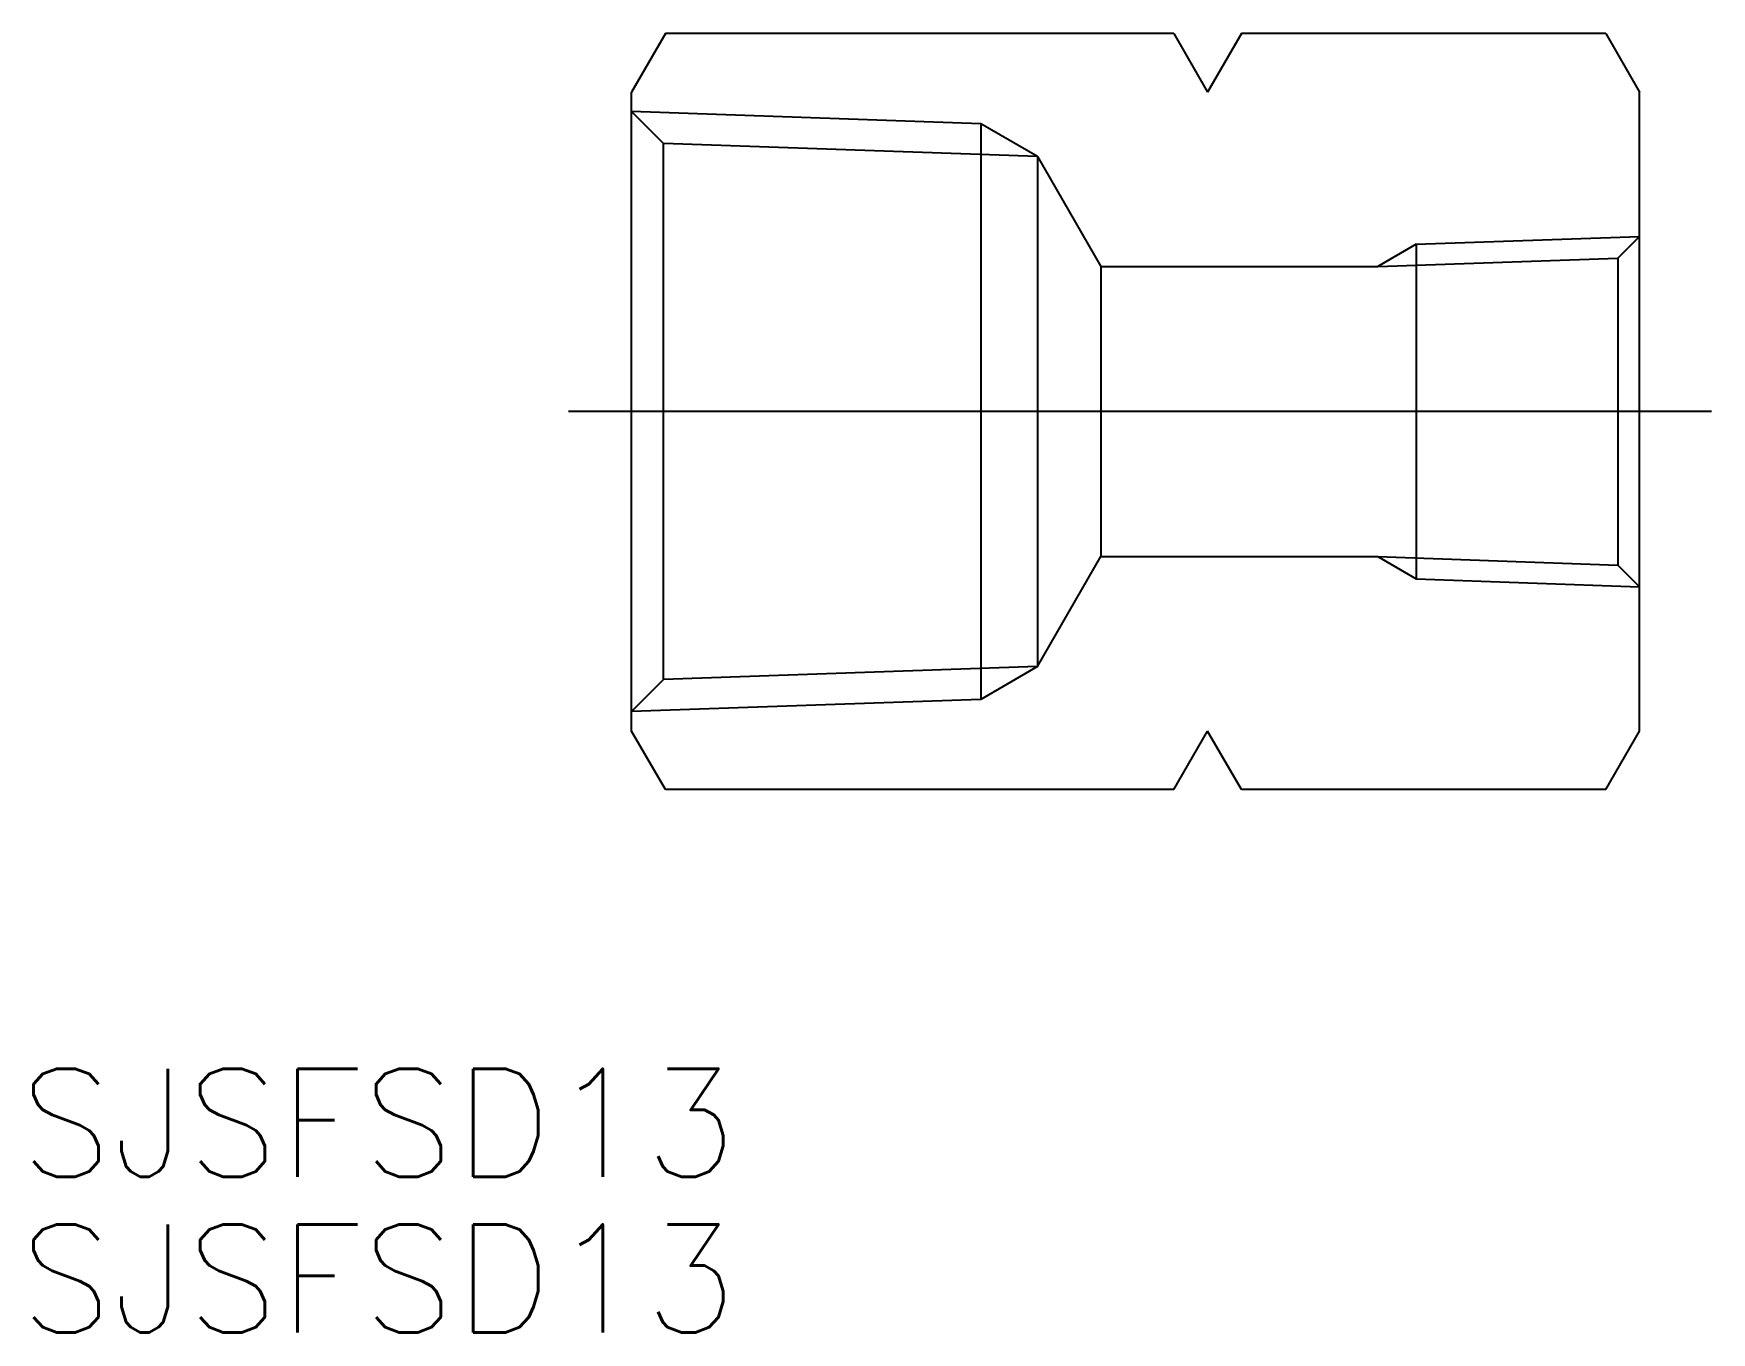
# Model space of a CAD drawing. Extents: x -44.6 to 2, y -25.6 to 10.5.
import ezdxf

# ---------------------------------------------------------------- set-up
doc = ezdxf.new("R2010")
doc.units = 0
doc.linetypes.add('CENTER', pattern=[50.8, 31.75, -6.35, 6.35, -6.35])
doc.layers.get('0').update_dxf_attribs({"linetype": 'CONTINUOUS'})
doc.layers.add('CENTER', color=1, linetype='CENTER')
doc.styles.get("Standard").update_dxf_attribs({"font": 'txt.shx', "height": 3, "bigfont": 'bigfont.shx'})

msp = doc.modelspace()

# ---------------------------------------------------------------- linework, layer by layer
at = {"color": 7, "linetype": 'CONTINUOUS'}
for p, q in [((-27.062, 10.5), (-28, 8.876)), ((-12.936, 10.5), (-27.062, 10.5)), ((-12.936, 10.5), (-11.998, 8.876)), ((-11.06, 10.5), (-11.998, 8.876)), ((-0.938, 10.5), (-11.06, 10.5)), ((-0.938, 10.5), (0, 8.876)), ((-28, -8.876), (-28, 8.876)), ((0, -8.876), (0, 8.876)), ((-27.113, 7.444), (-28, 8.331)), ((-18.3, 7.992), (-18.3, -7.992)), ((-27.113, -7.444), (-27.113, 7.444)), ((-16.722, 7.081), (-27.113, 7.444)), ((-16.722, 7.081), (-16.722, -7.081)), ((-16.722, 7.081), (-14.96, 4.029)), ((-0.602, 4.262), (0, 4.864)), ((-7.271, 4.029), (-0.602, 4.262)), ((-6.2, 4.647), (-6.2, -4.647)), ((-0.602, 4.262), (-0.602, -4.262)), ((-14.96, 4.029), (-7.271, 4.029)), ((-14.96, 4.029), (-14.96, -4.029)), ((-16.722, -7.081), (-14.96, -4.029)), ((-14.96, -4.029), (-7.271, -4.029)), ((-7.271, -4.029), (-0.602, -4.262)), ((-0.602, -4.262), (0, -4.864)), ((-27.113, -7.444), (-28, -8.331)), ((-16.722, -7.081), (-27.113, -7.444)), ((-27.062, -10.5), (-28, -8.876)), ((-12.936, -10.5), (-11.998, -8.876)), ((-11.06, -10.5), (-11.998, -8.876)), ((-0.938, -10.5), (0, -8.876)), ((-12.936, -10.5), (-27.062, -10.5)), ((-0.938, -10.5), (-11.06, -10.5))]:
    msp.add_line(p, q, dxfattribs=at)
at = {"color": 3, "linetype": 'CONTINUOUS'}
for p, q in [((-18.3, 7.992), (-28, 8.331)), ((-16.722, 7.081), (-18.3, 7.992)), ((-6.2, 4.647), (0, 4.864)), ((-6.2, 4.647), (-7.271, 4.029)), ((-7.271, -4.029), (-6.2, -4.647)), ((-6.2, -4.647), (0, -4.864)), ((-16.722, -7.081), (-18.3, -7.992)), ((-18.3, -7.992), (-28, -8.331))]:
    msp.add_line(p, q, dxfattribs=at)
at = {"layer": 'CENTER', "color": 1, "linetype": 'CENTER'}
msp.add_line((2, 0), (-30, 0), dxfattribs=at)

# ---------------------------------------------------------------- texts
at = {"color": 7, "linetype": 'CONTINUOUS'}
for p in [(-45, -21.251), (-45, -25.576)]:
    msp.add_text('SJSFSD13', height=3, dxfattribs=at).set_placement(p)

doc.saveas('drawing.dxf')
